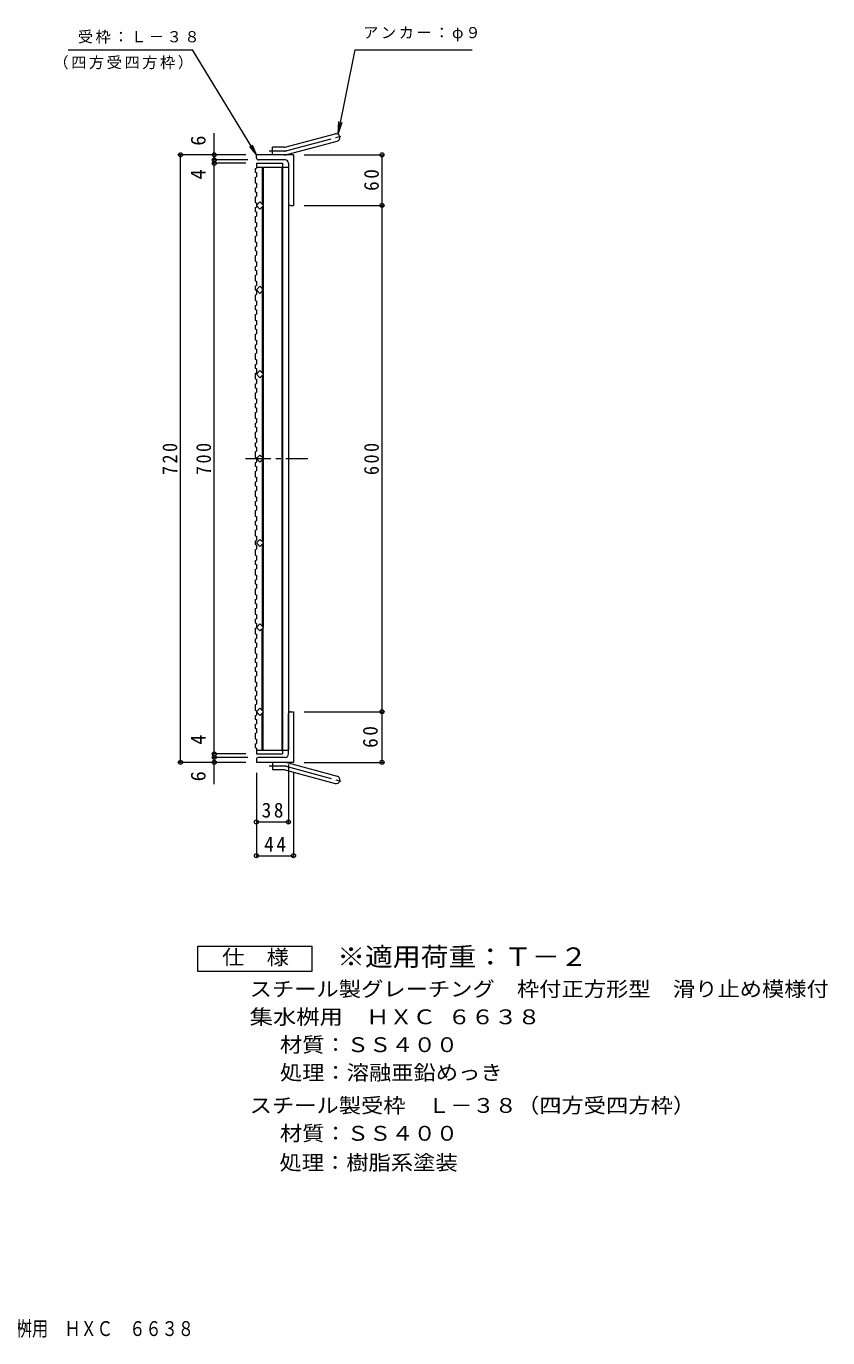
# Model space of a CAD drawing. Units: millimetres, scale not verified. Extents: x -902 to 998, y -820 to 804.
# Drawn here: x 48 to 998, y -820 to 734 of the extents above; entities that cross this region are included whole.
import ezdxf
from ezdxf.enums import TextEntityAlignment as Align

# ---------------------------------------------------------------- set-up
doc = ezdxf.new("R2010")
doc.units = ezdxf.units.MM
doc.header["$LTSCALE"] = 6
doc.header["$PDMODE"] = 32
doc.header["$PDSIZE"] = 4.8
doc.linetypes.add('CHAIN1', pattern=[8, 5, -1, 1, -1])
doc.linetypes.add('CHAIN2', pattern=[12, 9, -1, 1, -1])
for name, color, linetype, lineweight in [('A-1_ピット', 2, 'Continuous', 9), ('A-2_蓋', 3, 'Continuous', 9), ('A-4_寸法', 7, 'Continuous', 9), ('F-4_F-4ﾚｲﾔ', 2, 'Continuous', 9)]:
    doc.layers.add(name, color=color, linetype=linetype, lineweight=lineweight)
doc.layers.add('F-5_F-5ﾚｲﾔ', color=2, linetype='Continuous')
doc.styles.add('ＭＳ ゴシック', font='')
doc.styles.get('ＭＳ ゴシック').set_extended_font_data('MS Gothic')

msp = doc.modelspace()

# ---------------------------------------------------------------- linework, layer by layer
at = {"layer": 'A-1_ピット'}
for p, q in [((356.226, 590.812), (414.417, 606.404)), ((358.555, 582.119), (416.746, 597.711)), ((321.081, 578.005), (321.081, 581.505)), ((365.081, 581.505), (321.081, 581.505)), ((355.081, 575.506), (323.581, 575.506)), ((340.081, 581.505), (340.081, 590.506)), ((353.896, 590.506), (340.081, 590.506)), ((365.081, 581.505), (365.081, 521.506)), ((359.081, 571.505), (359.081, 524.005)), ((361.581, 521.506), (365.081, 521.506)), ((359.081, -128.495), (359.081, -80.995)), ((361.581, -78.495), (365.081, -78.495)), ((365.081, -78.495), (365.081, -138.495)), ((321.081, -134.995), (321.081, -138.495)), ((365.081, -138.495), (321.081, -138.495)), ((355.081, -132.495), (323.581, -132.495)), ((340.081, -138.495), (340.081, -147.495)), ((358.555, -139.108), (416.746, -154.7)), ((353.896, -147.495), (340.081, -147.495)), ((356.226, -147.801), (414.417, -163.393))]:
    msp.add_line(p, q, dxfattribs=at)
at = {"layer": 'A-1_ピット', "linetype": 'CHAIN2'}
for p, q in [((357.39, 586.465), (422.557, 603.927)), ((353.896, 586.005), (336.276, 586.005)), ((353.896, -142.995), (336.276, -142.995)), ((357.39, -143.455), (422.557, -160.916))]:
    msp.add_line(p, q, dxfattribs=at)
at = {"layer": 'A-1_ピット'}
for centre, radius, start, end in [((415.581, 602.058), 4.5, 285.00014, 104.99991), ((353.896, 599.505), 9, 270, 285.00002), ((323.581, 578.005), 2.5, 180, 270), ((353.896, 599.505), 18, 270, 285), ((355.081, 571.505), 4, 0, 90), ((361.581, 524.005), 2.5, 180, 270), ((361.581, -80.995), 2.5, 90, 180), ((323.581, -134.995), 2.5, 90, 180), ((353.896, -156.495), 18, 74.99998, 89.99998), ((355.081, -128.495), 4, 270, 0), ((353.896, -156.495), 9, 74.99998, 90), ((415.581, -159.047), 4.5, 255.00008, 74.99986)]:
    msp.add_arc(centre, radius, start, end, dxfattribs=at)
at = {"layer": 'A-1_ピット', "linetype": 'CHAIN2'}
for centre, start, end in [((353.896, 599.505), 270, 284.99995), ((353.896, -156.494), 75.00005, 90)]:
    msp.add_arc(centre, 13.5, start, end, dxfattribs=at)
at = {"layer": 'A-2_蓋'}
for p, q in [((319.581, 565.351), (321.081, 565.862)), ((321.081, 571.505), (352.081, 571.505)), ((321.081, 571.505), (321.081, 565.862)), ((321.081, 567.005), (359.081, 567.005)), ((328.081, 567.005), (328.081, 522.991)), ((329.081, 567.005), (329.081, 521.991)), ((351.081, 567.005), (351.081, -123.995)), ((352.081, 571.505), (352.081, -128.495)), ((359.081, 567.005), (359.081, -123.995)), ((319.581, 554.808), (321.081, 555.319)), ((321.081, 547.749), (321.081, 542.636)), ((319.581, 542.124), (321.081, 542.636)), ((319.581, 531.581), (321.081, 532.093)), ((319.581, 518.898), (321.081, 519.409)), ((321.081, 524.523), (321.081, 519.409)), ((328.081, 520.02), (328.081, 322.991)), ((329.081, 521.02), (329.081, 321.991)), ((319.581, 508.355), (321.081, 508.866)), ((321.081, 501.296), (321.081, 496.183)), ((319.581, 495.672), (321.081, 496.183)), ((319.581, 485.128), (321.081, 485.64)), ((321.081, 490.753), (321.081, 485.64)), ((319.581, 472.445), (321.081, 472.956)), ((321.081, 478.07), (321.081, 472.956)), ((321.081, 467.527), (321.081, 462.413)), ((319.581, 461.902), (321.081, 462.413)), ((321.081, 454.843), (321.081, 449.73)), ((319.581, 449.219), (321.081, 449.73)), ((319.581, 438.676), (321.081, 439.187)), ((321.081, 444.3), (321.081, 439.187)), ((319.581, 425.993), (321.081, 426.504)), ((321.081, 431.617), (321.081, 426.504)), ((321.081, 421.074), (321.081, 415.961)), ((319.581, 415.449), (321.081, 415.961)), ((321.081, 408.391), (321.081, 403.278)), ((319.581, 402.766), (321.081, 403.278)), ((319.581, 392.223), (321.081, 392.734)), ((321.081, 397.848), (321.081, 392.734)), ((319.581, 379.54), (321.081, 380.051)), ((321.081, 385.164), (321.081, 380.051)), ((321.081, 374.621), (321.081, 369.508)), ((319.581, 368.997), (321.081, 369.508)), ((321.081, 361.938), (321.081, 356.825)), ((319.581, 356.314), (321.081, 356.825)), ((319.581, 345.771), (321.081, 346.282)), ((321.081, 351.395), (321.081, 346.282)), ((319.581, 333.087), (321.081, 333.599)), ((321.081, 338.712), (321.081, 333.599)), ((321.081, 328.169), (321.081, 323.056)), ((319.581, 322.544), (321.081, 323.056)), ((321.081, 315.486), (321.081, 310.372)), ((328.081, 320.02), (328.081, 222.991)), ((329.081, 321.02), (329.081, 221.991)), ((319.581, 309.861), (321.081, 310.372)), ((319.581, 299.318), (321.081, 299.829)), ((321.081, 304.942), (321.081, 299.829)), ((319.581, 286.635), (321.081, 287.146)), ((321.081, 292.259), (321.081, 287.146)), ((321.081, 281.716), (321.081, 276.603)), ((319.581, 276.092), (321.081, 276.603)), ((321.081, 269.033), (321.081, 263.92)), ((319.581, 263.408), (321.081, 263.92)), ((319.581, 252.865), (321.081, 253.377)), ((321.081, 258.49), (321.081, 253.377)), ((319.581, 240.182), (321.081, 240.693)), ((321.081, 245.807), (321.081, 240.693)), ((321.081, 235.264), (321.081, 230.15)), ((319.581, 229.639), (321.081, 230.15)), ((321.081, 222.58), (321.081, 217.467)), ((328.081, 220.02), (328.081, 122.991)), ((329.081, 221.02), (329.081, 121.991)), ((319.581, 216.956), (321.081, 217.467)), ((319.581, 206.413), (321.081, 206.924)), ((321.081, 212.037), (321.081, 206.924)), ((319.581, 193.73), (321.081, 194.241)), ((319.581, 193.73), (319.581, 189.322)), ((321.081, 199.354), (321.081, 194.241)), ((319.581, 183.186), (321.081, 183.698)), ((319.581, 170.503), (321.081, 171.015)), ((321.081, 176.128), (321.081, 171.015)), ((319.581, 170.503), (319.581, 166.096)), ((319.581, 159.96), (321.081, 160.471)), ((319.581, 147.277), (321.081, 147.788)), ((319.581, 147.277), (319.581, 142.87)), ((321.081, 152.901), (321.081, 147.788)), ((319.581, 136.734), (321.081, 137.245)), ((319.581, 124.051), (321.081, 124.562)), ((321.081, 129.675), (321.081, 124.562)), ((319.581, 124.051), (319.581, 119.643)), ((319.581, 113.507), (321.081, 114.019)), ((328.081, 120.02), (328.081, 22.991)), ((329.081, 121.02), (329.081, 21.991)), ((319.581, 100.824), (321.081, 101.336)), ((319.581, 100.824), (319.581, 96.417)), ((321.081, 106.449), (321.081, 101.336)), ((319.581, 90.281), (321.081, 90.792)), ((319.581, 77.598), (321.081, 78.109)), ((321.081, 83.223), (321.081, 78.109)), ((319.581, 77.598), (319.581, 73.191)), ((319.581, 67.055), (321.081, 67.566)), ((319.581, 54.372), (321.081, 54.883)), ((319.581, 54.372), (319.581, 49.964)), ((321.081, 59.996), (321.081, 54.883)), ((319.581, 43.829), (321.081, 44.34)), ((319.581, 31.145), (321.081, 31.657)), ((319.581, 31.145), (319.581, 26.738)), ((321.081, 36.77), (321.081, 31.657)), ((319.581, 20.602), (321.081, 21.114)), ((328.081, -77.009), (328.081, 20.02)), ((329.081, -78.009), (329.081, 21.02)), ((319.581, 7.919), (321.081, 8.43)), ((319.581, 7.919), (319.581, 3.512)), ((321.081, 13.544), (321.081, 8.43)), ((319.581, -2.624), (321.081, -2.113)), ((319.581, -15.307), (321.081, -14.796)), ((319.581, -15.307), (319.581, -19.715)), ((321.081, -9.683), (321.081, -14.796)), ((319.581, -19.715), (321.081, -20.226)), ((319.581, -25.85), (321.081, -25.339)), ((319.581, -25.85), (319.581, -30.258)), ((321.081, -20.226), (321.081, -25.339)), ((319.581, -36.394), (321.081, -35.882)), ((321.081, -43.452), (321.081, -48.565)), ((319.581, -49.077), (321.081, -48.565)), ((319.581, -49.077), (319.581, -53.484)), ((319.581, -53.484), (321.081, -53.995)), ((319.581, -59.62), (321.081, -59.109)), ((319.581, -59.62), (319.581, -64.027)), ((321.081, -53.995), (321.081, -59.109)), ((319.581, -70.163), (321.081, -69.652)), ((321.081, -77.222), (321.081, -82.335)), ((319.581, -82.846), (321.081, -82.335)), ((319.581, -82.846), (319.581, -87.254)), ((319.581, -87.254), (321.081, -87.765)), ((319.581, -93.39), (321.081, -92.878)), ((321.081, -87.765), (321.081, -92.878)), ((328.081, -123.995), (328.081, -79.98)), ((329.081, -123.995), (329.081, -78.98)), ((319.581, -93.39), (319.581, -97.797)), ((319.581, -103.933), (321.081, -103.421)), ((319.581, -116.616), (321.081, -116.105)), ((319.581, -116.616), (319.581, -121.023)), ((321.081, -110.991), (321.081, -116.105)), ((321.081, -123.995), (359.081, -123.995)), ((321.081, -128.495), (352.081, -128.495))]:
    msp.add_line(p, q, dxfattribs=at)
at = {"layer": 'A-2_蓋', "linetype": 'CHAIN1'}
msp.add_line((308.022, 221.505), (382.064, 221.505), dxfattribs=at)
at = {"layer": 'A-2_蓋'}
for points in [[(319.581, 565.351), (319.581, 560.943), (321.081, 560.432), (321.081, 555.319)], [(319.581, 554.808), (319.581, 548.26), (321.081, 547.749)], [(319.581, 542.124), (319.581, 537.717), (321.081, 537.206), (321.081, 532.093)], [(319.581, 531.581), (319.581, 525.034), (321.081, 524.523)], [(319.581, 518.898), (319.581, 514.491), (321.081, 513.98), (321.081, 508.866)], [(319.581, 508.355), (319.581, 501.807), (321.081, 501.296)], [(319.581, 495.672), (319.581, 491.264), (321.081, 490.753)], [(319.581, 485.128), (319.581, 478.581), (321.081, 478.07)], [(319.581, 472.445), (319.581, 468.038), (321.081, 467.527)], [(319.581, 461.902), (319.581, 455.355), (321.081, 454.843)], [(319.581, 449.219), (319.581, 444.812), (321.081, 444.3)], [(319.581, 438.676), (319.581, 432.128), (321.081, 431.617)], [(319.581, 425.993), (319.581, 421.585), (321.081, 421.074)], [(319.581, 415.449), (319.581, 408.902), (321.081, 408.391)], [(319.581, 402.766), (319.581, 398.359), (321.081, 397.848)], [(319.581, 392.223), (319.581, 385.676), (321.081, 385.164)], [(319.581, 379.54), (319.581, 375.133), (321.081, 374.621)], [(319.581, 368.997), (319.581, 362.449), (321.081, 361.938)], [(319.581, 356.314), (319.581, 351.906), (321.081, 351.395)], [(319.581, 345.771), (319.581, 339.223), (321.081, 338.712)], [(319.581, 333.087), (319.581, 328.68), (321.081, 328.169)], [(319.581, 322.544), (319.581, 315.997), (321.081, 315.486)], [(319.581, 309.861), (319.581, 305.454), (321.081, 304.942)], [(319.581, 299.318), (319.581, 292.77), (321.081, 292.259)], [(319.581, 286.635), (319.581, 282.227), (321.081, 281.716)], [(319.581, 276.092), (319.581, 269.544), (321.081, 269.033)], [(319.581, 263.408), (319.581, 259.001), (321.081, 258.49)], [(319.581, 252.865), (319.581, 246.318), (321.081, 245.807)], [(319.581, 240.182), (319.581, 235.775), (321.081, 235.264)], [(319.581, 229.639), (319.581, 223.092), (321.081, 222.58)], [(319.581, 216.956), (319.581, 212.548), (321.081, 212.037)], [(319.581, 206.413), (319.581, 199.865), (321.081, 199.354)], [(319.581, 189.322), (321.081, 188.811), (321.081, 183.698)], [(319.581, 183.186), (319.581, 176.639), (321.081, 176.128)], [(319.581, 166.096), (321.081, 165.585), (321.081, 160.471)], [(319.581, 159.96), (319.581, 153.413), (321.081, 152.901)], [(319.581, 142.87), (321.081, 142.358), (321.081, 137.245)], [(319.581, 136.734), (319.581, 130.186), (321.081, 129.675)], [(319.581, 119.643), (321.081, 119.132), (321.081, 114.019)], [(319.581, 113.507), (319.581, 106.96), (321.081, 106.449)], [(319.581, 96.417), (321.081, 95.906), (321.081, 90.792)], [(319.581, 90.281), (319.581, 83.734), (321.081, 83.223)], [(319.581, 73.191), (321.081, 72.679), (321.081, 67.566)], [(319.581, 67.055), (319.581, 60.507), (321.081, 59.996)], [(319.581, 49.964), (321.081, 49.453), (321.081, 44.34)], [(319.581, 43.829), (319.581, 37.281), (321.081, 36.77)], [(319.581, 26.738), (321.081, 26.227), (321.081, 21.114)], [(319.581, 20.602), (319.581, 14.055), (321.081, 13.544)], [(319.581, 3.512), (321.081, 3), (321.081, -2.113)], [(319.581, -2.624), (319.581, -9.172), (321.081, -9.683)], [(319.581, -30.258), (321.081, -30.769), (321.081, -35.882)], [(319.581, -36.394), (319.581, -42.941), (321.081, -43.452)], [(319.581, -64.027), (321.081, -64.539), (321.081, -69.652)], [(319.581, -70.163), (319.581, -76.711), (321.081, -77.222)], [(319.581, -97.797), (321.081, -98.308), (321.081, -103.421)], [(319.581, -103.933), (319.581, -110.48), (321.081, -110.991)], [(319.581, -121.023), (321.081, -121.535), (321.081, -128.495)]]:
    msp.add_lwpolyline(points, dxfattribs=at)
for points in [[(329.567, 521.506), (325.324, 517.263), (321.081, 521.506), (325.324, 525.748)], [(329.567, 421.505), (325.324, 417.263), (321.081, 421.505), (325.324, 425.748)], [(329.567, 321.505), (325.324, 317.263), (321.081, 321.505), (325.324, 325.748)], [(329.567, 221.505), (325.324, 217.263), (321.081, 221.505), (325.324, 225.748)], [(329.567, 121.505), (325.324, 117.263), (321.081, 121.505), (325.324, 125.748)], [(329.567, 21.506), (325.324, 25.748), (321.081, 21.506), (325.324, 17.263)], [(329.567, -78.495), (325.324, -74.252), (321.081, -78.495), (325.324, -82.737)]]:
    msp.add_lwpolyline(points, close=True, dxfattribs=at)
at = {"layer": 'A-4_寸法'}
for p, q in [((97.894, 705.905), (245.212, 705.905)), ((321.081, 581.505), (245.212, 705.905)), ((417.831, 605.955), (438.236, 705.905)), ((438.236, 705.905), (576.852, 705.905)), ((271.081, -164.459), (271.081, 607.347)), ((417.831, 605.955), (418.887, 620.918)), ((417.831, 605.955), (422.724, 620.134)), ((321.081, 581.505), (313.472, 591.422)), ((321.081, 581.505), (316.298, 593.054)), ((308.581, 581.505), (229.581, 581.505)), ((231.081, -138.495), (231.081, 581.505)), ((311.081, 575.505), (269.581, 575.505)), ((377.581, 581.505), (471.581, 581.505)), ((470.081, -138.495), (470.081, 581.505)), ((308.581, 571.505), (269.581, 571.505)), ((377.581, 521.506), (471.581, 521.506)), ((377.581, -78.495), (471.581, -78.495)), ((308.581, -138.495), (229.581, -138.495)), ((308.581, -128.495), (269.581, -128.495)), ((311.081, -132.494), (269.581, -132.494)), ((377.581, -138.495), (471.581, -138.495)), ((321.081, -150.994), (321.081, -250.595)), ((359.081, -140.995), (359.081, -210.595)), ((365.081, -150.994), (365.081, -250.595)), ((321.081, -209.095), (359.081, -209.095)), ((321.081, -249.095), (365.081, -249.095))]:
    msp.add_line(p, q, dxfattribs=at)
for p in [(231.081, 581.505), (271.081, 581.505), (271.081, 575.505), (470.081, 581.505), (271.081, 571.505), (470.081, 521.506), (470.081, -78.495), (231.081, -138.495), (271.081, -128.495), (271.081, -132.494), (271.081, -138.495), (470.081, -138.495), (321.081, -209.095), (359.081, -209.095), (321.081, -249.095), (365.081, -249.095)]:
    msp.add_point(p, dxfattribs=at)
at = {"layer": 'F-4_F-4ﾚｲﾔ'}
msp.add_lwpolyline([(251.844, -386.35), (251.844, -356.349), (386.844, -356.349), (386.844, -386.35)], close=True, dxfattribs=at)

# ---------------------------------------------------------------- texts
at = {"layer": 'A-4_寸法', "color": 2, "style": 'ＭＳ ゴシック'}
for s, p in [('6', (266.081, 592.324)), ('4', (266.081, 552.238)), ('4', (266.081, -117.518)), ('6', (266.081, -160.947))]:
    msp.add_text(s, height=17.6, rotation=90, dxfattribs=at).set_placement(p, align=Align.BOTTOM_LEFT)
at = {"layer": 'A-4_寸法', "char_height": 13.2, "attachment_point": 7, "style": 'ＭＳ ゴシック'}
for s, insert in [('\\T1.17;アンカー：φ９', (447.638, 716.126)), ('\\T1.17;受枠：Ｌ－３８', (109.344, 713.405)), ('\\T1.17;（四方受四方枠）', (80.458, 682.665))]:
    msp.add_mtext(s, dxfattribs=dict(at, insert=insert))
at = {"layer": 'A-4_寸法', "color": 2, "char_height": 17.6, "attachment_point": 7, "rotation": 90, "style": 'ＭＳ ゴシック'}
for s, insert in [('\\T1.27;\\W0.95;60', (466.481, 538.756)), ('\\T1.27;\\W0.9;720', (227.481, 202.005)), ('\\T1.27;\\W0.9;700', (267.481, 202.005)), ('\\T1.27;\\W0.9;600', (466.481, 202.006)), ('\\T1.27;\\W0.95;60', (465.081, -121.245))]:
    msp.add_mtext(s, dxfattribs=dict(at, insert=insert))
at = {"layer": 'A-4_寸法', "color": 2, "char_height": 17.6, "attachment_point": 7, "style": 'ＭＳ ゴシック'}
for s, insert in [('\\T1.27;\\W0.95;38', (327.331, -204.095)), ('\\T1.27;\\W0.95;44', (330.331, -244.095))]:
    msp.add_mtext(s, dxfattribs=dict(at, insert=insert))
at = {"layer": 'F-4_F-4ﾚｲﾔ', "style": 'ＭＳ ゴシック'}
for s, width, p in [('仕\u3000様', 1.1, (280.344, -383.35)), ('スチール製グレーチング\u3000枠付正方形型\u3000滑り止め模様付', 1.1, (313.098, -421.102)), ('集水桝用\u3000ＨＸＣ ６６３８', 1.15, (313.098, -454.102)), ('材質：ＳＳ４００', 1.1, (348.925, -487.102)), ('処理：溶融亜鉛めっき', 1.1, (348.925, -520.102)), ('スチール製受枠\u3000Ｌ－３８（四方受四方枠）', 1.1, (313.098, -559.102)), ('材質：ＳＳ４００', 1.1, (348.925, -592.102)), ('処理：樹脂系塗装', 1.1, (348.409, -626.792))]:
    msp.add_text(s, height=17.6, dxfattribs=dict(at, width=width)).set_placement(p, align=Align.BOTTOM_LEFT)
at = {"layer": 'F-5_F-5ﾚｲﾔ', "color": 3, "style": 'ＭＳ ゴシック', "width": 1.1}
msp.add_text('※適用荷重：Ｔ－２', height=21.99, dxfattribs=at).set_placement((416.844, -386.35), align=Align.BOTTOM_LEFT)
at = {"layer": 'F-5_F-5ﾚｲﾔ', "style": 'ＭＳ ゴシック', "width": 0.8}
msp.add_text('スチール製グレーチング\u3000枠付正方形型\u3000滑り止め模様付\u3000集水桝用\u3000ＨＸＣ\u3000６６３８', height=17.6, dxfattribs=at).set_placement((-521.089, -823.538), align=Align.BOTTOM_LEFT)

doc.saveas('drawing.dxf')
